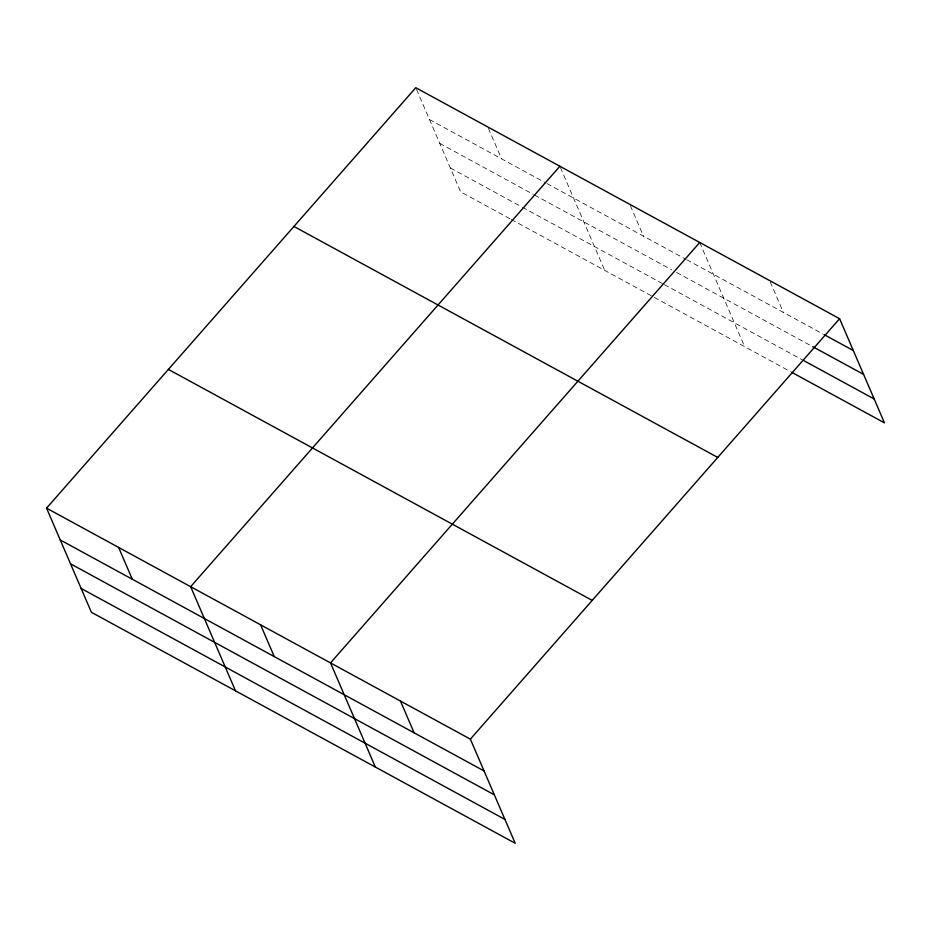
<?xml version="1.0" encoding="UTF-8"?>
<svg xmlns="http://www.w3.org/2000/svg" width="931" height="931" viewBox="0 0 931 931"><rect width="100%" height="100%" fill="white"/><g stroke="black" fill="none" stroke-linecap="round" stroke-linejoin="round"><path stroke-width="0.7" stroke-dasharray="4.66 3.49" d="M429.482 119.529L545.775 182.907M547.032 183.593L685.472 259.051M686.741 259.737L822.783 333.892M439.769 143.397L533.3 194.381M534.569 195.068L671.588 269.746M676.674 272.527L811.448 345.983M450.36 167.987L521.139 206.566M522.407 207.264L663.105 283.943M664.385 284.642L802.964 360.181M509.932 218.727L460.636 191.856L415.785 87.712M511.2 219.413L653.05 296.733M654.318 297.42L790.361 371.574M770.24 281.918L783.367 312.409M699.74 242.479L744.591 346.623M630.38 205.693L643.507 236.183M560.45 167.58L604.731 270.397M488.403 128.303L501.53 158.794"/><path stroke-width="1.4" d="M46.55 508.151L470.364 739.144L515.215 843.288L91.401 612.295L46.55 508.151L415.785 87.712L839.599 318.705L884.45 422.849L791.629 372.26M559.88 166.253L190.646 586.681L235.496 690.825M699.74 242.479L330.505 662.907L375.356 767.063M470.364 739.144L839.599 318.705M824.051 334.578L853.296 350.522M812.716 346.669L863.584 374.39M804.244 360.867L874.174 398.98M293.94 226.454L717.754 457.447M168.395 369.409L592.209 600.39M60.247 539.957L484.062 770.949M70.535 563.825L494.349 794.818M81.125 588.427L504.939 819.42M400.435 701.02L414.132 732.837M260.575 624.794L274.273 656.611M118.598 547.416L132.295 579.233"/></g></svg>
